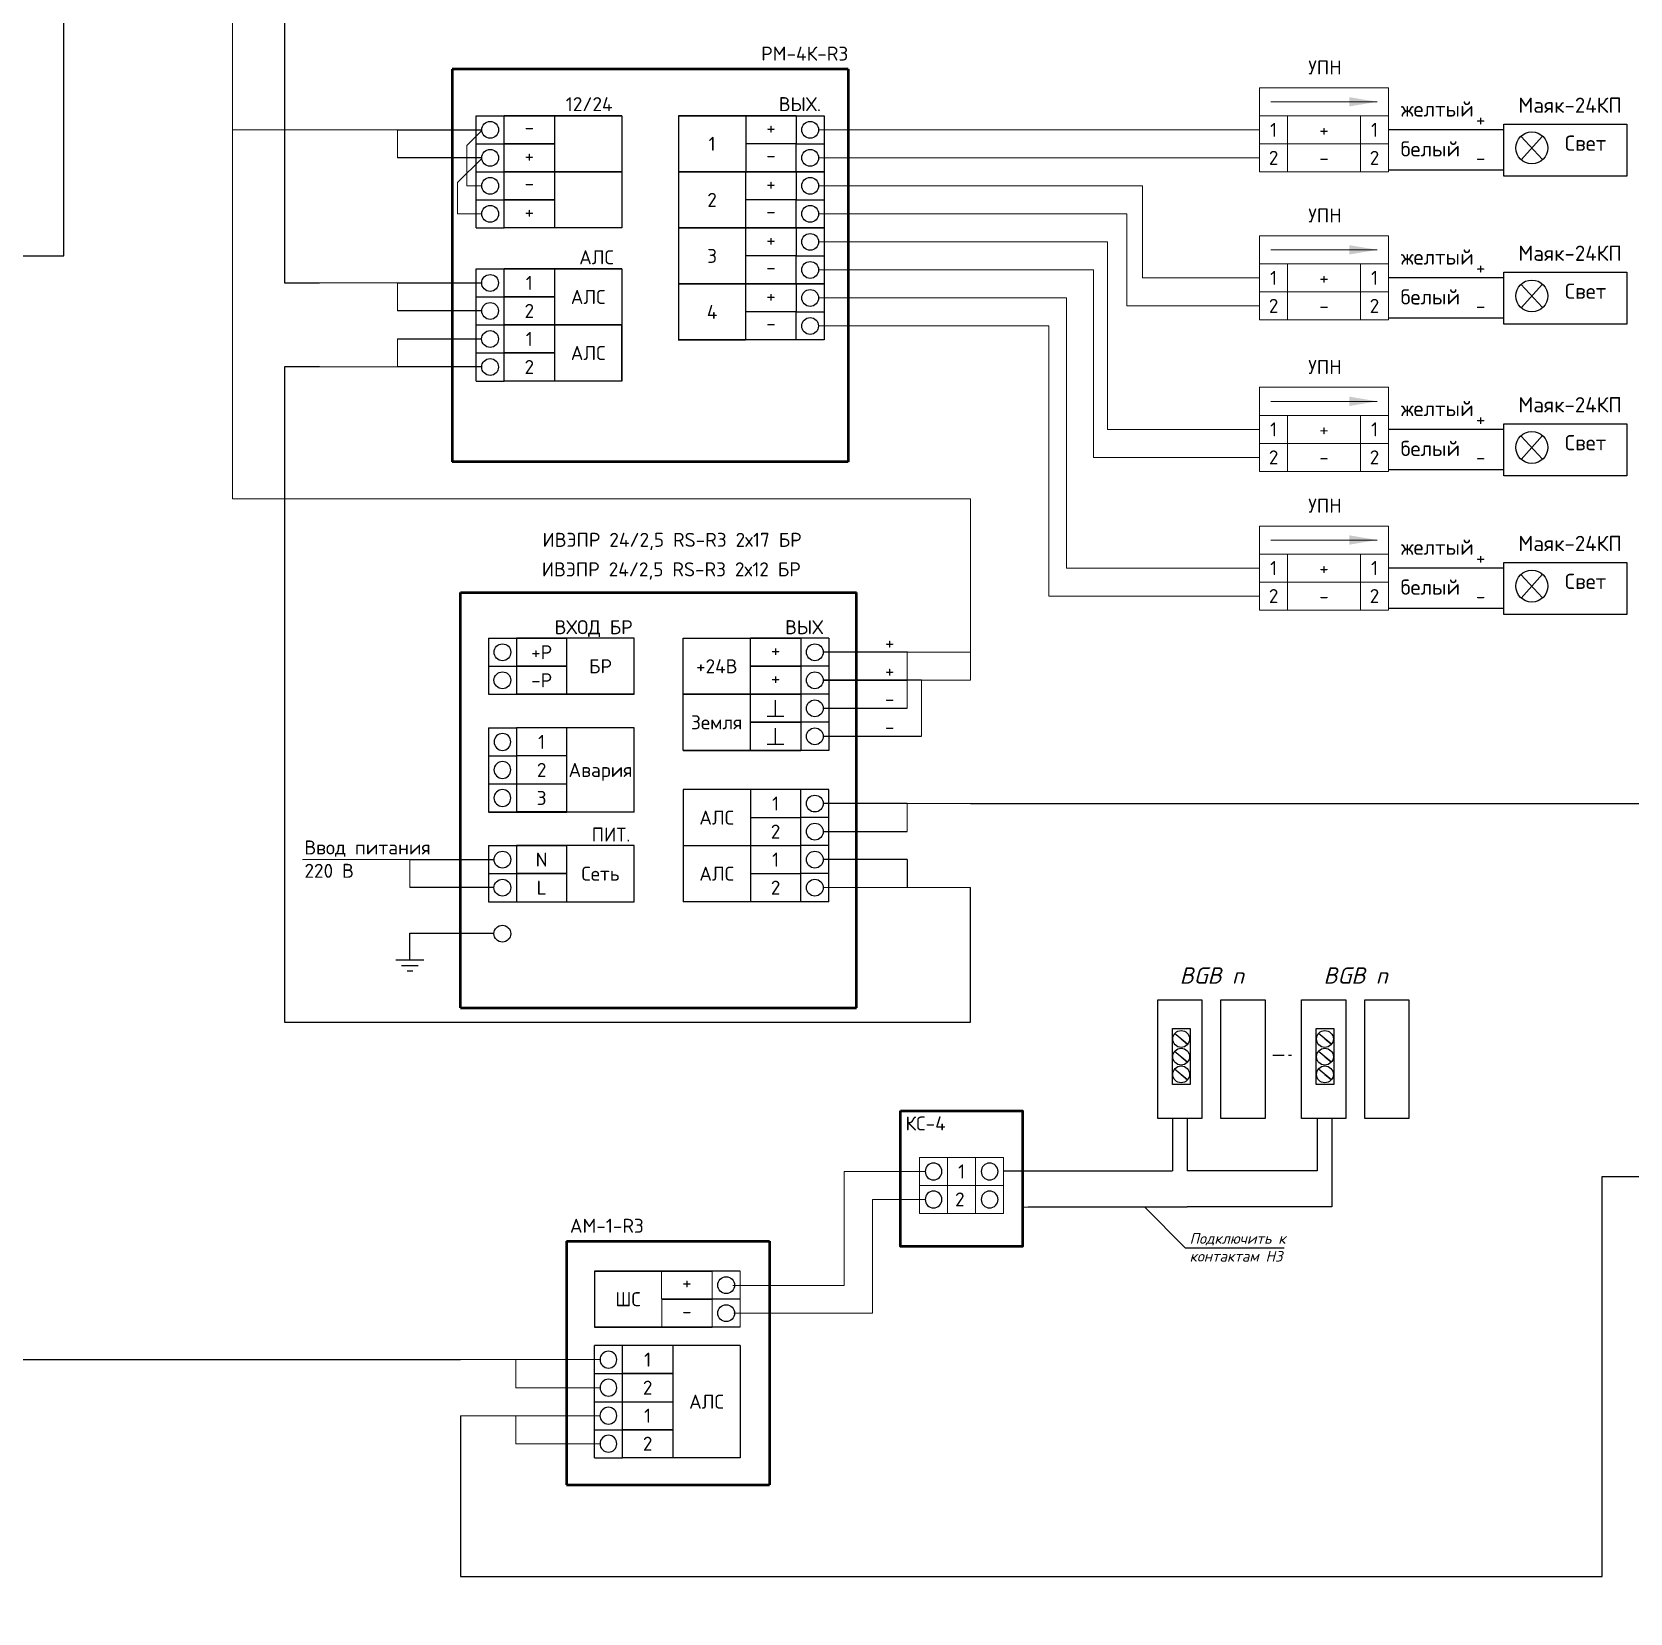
# Model space of a CAD drawing. Header units: millimetres. Extents: x 193973 to 342033, y 212912 to 281002.
# Drawn here: x 233411 to 261920, y 238295 to 266505 of the extents above; entities that cross this region are included whole.
import ezdxf
from ezdxf.enums import TextEntityAlignment as Align

# ---------------------------------------------------------------- set-up
doc = ezdxf.new("R2010")
doc.units = ezdxf.units.MM
doc.linetypes.add('DASHED', pattern=[7, 5, -2, 0])
for name, color, linetype, lineweight in [('....ТЕКСТ', 7, 'Continuous', 15), ('Линия питания 24В', 1, 'Continuous', 20), ('Схемы подключ', 7, 'Continuous', 15)]:
    doc.layers.add(name, color=color, linetype=linetype, lineweight=lineweight)
doc.layers.add('АЛС', color=5, linetype='Continuous')
doc.layers.add('монтаж', color=7, linetype='Continuous')
doc.styles.add('ISOCPEUR', font='isocpeur.ttf')
doc.styles.add('ISOCPEUR (ttf)', font='isocpeui.ttf')

msp = doc.modelspace()

# ---------------------------------------------------------------- linework, layer by layer
at = {"lineweight": -2}
for points in [[(256911.6, 265342.3), (256911.6, 265175.7), (257411.6, 265259)], [(256911.6, 262701.1), (256911.6, 262534.4), (257411.6, 262617.8)], [(256911.6, 259997.8), (256911.6, 259831.2), (257411.6, 259914.5)], [(256911.6, 257523.4), (256911.6, 257356.8), (257411.6, 257440.1)]]:
    msp.add_solid(points, dxfattribs=at)
at = {"layer": 'АЛС', "linetype": 'ByBlock'}
for points in [[(212370.1, 262511.6), (233981.6, 262511.6), (233981.6, 268517), (249840.3, 268517), (249840.3, 275144.6)], [(259588.1, 270563.3), (250385.8, 270563.3), (250385.8, 268007.3), (237917.2, 268007.3), (237917.2, 262027), (238538.6, 262027)], [(250151.8, 252737.3), (263855.2, 252737.3), (263855.2, 267202.5), (271258.1, 267202.5), (271258.1, 264938.2), (270733.4, 264938.2)], [(238538.4, 260527.3), (237917.2, 260527.3)], [(237917.2, 260527.3), (237917.2, 248836.7), (250151.8, 248836.7), (250151.8, 251237.3)], [(241057.3, 241815.9), (241057.3, 238944.7), (261421.6, 238944.7), (261421.6, 246081.4), (270733.4, 246081.4), (270733.4, 243894.7)], [(214541.6, 233935.9), (222503.3, 233935.9), (222503.3, 242815.9), (241057.3, 242815.9)]]:
    msp.add_lwpolyline(points, dxfattribs=at)
at = {"layer": 'Линия питания 24В'}
for p, q in [((239934.5, 264758.7), (238539.4, 264758.7)), ((239934.5, 264258.7), (239934.5, 264758.7)), ((249026.8, 254837.4), (249026.8, 255437.5)), ((249026.8, 255437.5), (249626.8, 255437.5)), ((249026.8, 254837.4), (249026.8, 255437.5)), ((249026.8, 255437.5), (249626.8, 255437.5)), ((249027.1, 255437.3), (250151.9, 255437.3)), ((249027.1, 255437.3), (250151.9, 255437.3)), ((249279.2, 253937.4), (249279.4, 254937.5)), ((249279.2, 253937.4), (249279.4, 254937.5)), ((249279.4, 254937.5), (250151.9, 254937.5)), ((249279.4, 254937.5), (250151.9, 254937.5)), ((249026.7, 254437.4), (249026.7, 254837.4)), ((249026.7, 254437.4), (249026.7, 254837.4))]:
    msp.add_line(p, q, dxfattribs=at)
at = {"layer": 'Линия питания 24В', "lineweight": 25}
for p, q in [((239934.5, 264758.7), (241434.5, 264758.7)), ((241434.5, 264258.7), (239934.5, 264258.7)), ((249026.8, 255437.5), (247526.8, 255437.5)), ((249026.8, 255437.5), (247526.8, 255437.5)), ((249027.9, 255437.3), (247527.1, 255437.3)), ((249027.9, 255437.3), (247527.1, 255437.3)), ((249279.4, 254937.5), (247527.1, 254937.5)), ((249279.4, 254937.5), (247527.1, 254937.5)), ((247527.1, 254937.3), (249027.9, 254937.3)), ((247527.1, 254937.3), (249027.9, 254937.3)), ((247526.7, 254437.4), (249026.7, 254437.4)), ((247526.7, 254437.4), (249026.7, 254437.4)), ((247527.2, 253937.4), (249279.2, 253937.4)), ((247527.2, 253937.4), (249279.2, 253937.4))]:
    msp.add_line(p, q, dxfattribs=at)
at = {"layer": 'Линия питания 24В', "color": 1, "linetype": 'ByBlock'}
for points in [[(236989.1, 264758.7), (236989.1, 272144.3), (237902.4, 272144.3)], [(250151.9, 254937.5), (250151.9, 258172.6), (236989.1, 258172.6), (236989.1, 264758.7), (238539.4, 264758.7)]]:
    msp.add_lwpolyline(points, dxfattribs=at)
at = {"layer": 'Линия питания 24В'}
for points in [[(241435.5, 264747.3), (241170.3, 264482.1), (241170.3, 263759), (241434.2, 263759)], [(241434.5, 263259), (241005.1, 263259), (241005.1, 263816.8), (241435.6, 264247.3)]]:
    msp.add_lwpolyline(points, dxfattribs=at)
at = {"layer": 'монтаж', "color": 7}
for p, q in [((254028.1, 248442.6), (253796.3, 248633)), ((256593.2, 248442.6), (256361.4, 248633)), ((254028.1, 248126.5), (253796.3, 248316.9)), ((253912.2, 248537.8), (254028.1, 248442.6)), ((256593.2, 248126.5), (256361.4, 248316.9)), ((256477.3, 248537.8), (256593.2, 248442.6)), ((253912.2, 248221.7), (254028.1, 248126.5)), ((256477.3, 248221.7), (256593.2, 248126.5)), ((254028.1, 247810.3), (253796.3, 248000.8)), ((253912.2, 247905.6), (254028.1, 247810.3)), ((256593.2, 247810.3), (256361.4, 248000.8)), ((256477.3, 247905.6), (256593.2, 247810.3))]:
    msp.add_line(p, q, dxfattribs=at)
for points in [[(259671.7, 264859.2), (261865.6, 264859.2), (261865.6, 263930.6), (259671.7, 263930.6)], [(259671.7, 262218), (261865.6, 262218), (261865.6, 261289.3), (259671.7, 261289.3)], [(259671.7, 259514.7), (261865.6, 259514.7), (261865.6, 258586.1), (259671.7, 258586.1)], [(259671.7, 257040.3), (261865.6, 257040.3), (261865.6, 256111.7), (259671.7, 256111.7)], [(253495.3, 249238.6), (254283.8, 249238.6), (254283.8, 247118.1), (253495.3, 247118.1)], [(254621.6, 249238.6), (255410.1, 249238.6), (255410.1, 247118.1), (254621.6, 247118.1)], [(256060.4, 249238.6), (256848.8, 249238.6), (256848.8, 247118.1), (256060.4, 247118.1)], [(257186.7, 249238.6), (257975.2, 249238.6), (257975.2, 247118.1), (257186.7, 247118.1)], [(253755.2, 248722.5), (254072.1, 248722.5), (254072.1, 247723), (253755.2, 247723)], [(256320.2, 248722.5), (256637.2, 248722.5), (256637.2, 247723), (256320.2, 247723)]]:
    msp.add_lwpolyline(points, close=True, dxfattribs=at)
at = {"layer": 'монтаж', "color": 3}
for points in [[(259671.7, 264759), (257611.6, 264759)], [(259671.7, 264037.7), (257611.6, 264037.7)], [(259671.7, 262117.8), (257611.6, 262117.8)], [(259671.7, 261396.5), (257611.6, 261396.5)], [(259671.7, 259414.5), (257611.6, 259414.5)], [(259671.7, 258693.2), (257611.6, 258693.2)], [(259671.7, 256940.1), (257611.6, 256940.1)], [(259671.7, 256218.8), (257611.6, 256218.8)]]:
    msp.add_lwpolyline(points, dxfattribs=at)
at = {"layer": 'монтаж', "color": 6, "elevation": 27.4}
for points in [[(259974.8, 264644.2), (260361.3, 264228.4)], [(259979.7, 264224.2), (260356.7, 264648.7)], [(259974.8, 262003), (260361.3, 261587.1)], [(259979.7, 261582.9), (260356.7, 262007.5)], [(259974.8, 259299.7), (260361.3, 258883.9)], [(259979.7, 258879.7), (260356.7, 259304.2)], [(259974.8, 256825.3), (260361.3, 256409.5)], [(259979.7, 256405.2), (260356.7, 256829.8)]]:
    msp.add_lwpolyline(points, dxfattribs=at)
at = {"layer": 'монтаж', "color": 7, "linetype": 'DASHED', "ltscale": 40}
msp.add_lwpolyline([(255549.3, 248246.4), (255878.5, 248246.4)], dxfattribs=at)
at = {"layer": 'монтаж', "color": 7}
for points in [[(253757.4, 247118.1), (253757.4, 246182.1)], [(254018.2, 247118.1), (254018.2, 246182.1)], [(256337.1, 247118.1), (256337.1, 246182.1)], [(256598, 247118.1), (256598, 245543.9)], [(250745.8, 246182.1), (251074.2, 246182.1), (253757.4, 246182.1)], [(256337.1, 246182.1), (254018.2, 246182.1)], [(251079.6, 245538.9), (251180.7, 245543.9), (254018.2, 245543.9)], [(253258.6, 245541.3), (253986.5, 244813.4), (255748.7, 244813.4)], [(256598, 245543.9), (254018.2, 245543.9)]]:
    msp.add_lwpolyline(points, dxfattribs=at)
at = {"layer": 'монтаж', "color": 6}
for centre in [(260168.2, 264436.4, 27.4), (260168.2, 261795.2, 27.4), (260168.2, 259091.9, 27.4), (260168.2, 256617.5, 27.4)]:
    msp.add_circle(centre, 283.9, dxfattribs=at)
at = {"layer": 'монтаж', "color": 7}
for centre in [(253912.2, 248537.8), (256477.3, 248537.8), (253912.2, 248221.7), (256477.3, 248221.7), (253912.2, 247905.6), (256477.3, 247905.6)]:
    msp.add_circle(centre, 150, dxfattribs=at)
at = {"layer": 'Схемы подключ'}
for p, q in [((257411.6, 265259), (255511.6, 265259)), ((247544.1, 264009), (244944.4, 264009)), ((257411.6, 262617.8), (255511.6, 262617.8)), ((257411.6, 259914.5), (255511.6, 259914.5)), ((257411.6, 257440.1), (255511.6, 257440.1)), ((240152.8, 251737.3), (238235, 251737.3)), ((240152.8, 251237.3), (240152.8, 251737.3)), ((247903.3, 244137.7), (247903.3, 246174)), ((247903.3, 246174), (249345.8, 246174)), ((249345.8, 245674), (248403.3, 245674)), ((248403.3, 245674), (248403.3, 243645.3)), ((244644.8, 244394.4), (244645, 243394.4)), ((245544.5, 244394.4), (245544.8, 243394.4)), ((246045.2, 244394.4), (246045.4, 243394.4)), ((245914.7, 244137.7), (247903.3, 244137.7)), ((248403.3, 243645.3), (245934.7, 243643.9))]:
    msp.add_line(p, q, dxfattribs=at)
at = {"layer": 'Схемы подключ', "color": 3}
for p, q in [((247444.5, 264759), (255311.6, 264759)), ((247444.2, 264259), (255311.9, 264259))]:
    msp.add_line(p, q, dxfattribs=at)
at = {"layer": 'Схемы подключ', "color": 5}
for p, q in [((239933.8, 262027), (238538.6, 262027)), ((239933.8, 261527), (239933.8, 262027)), ((239933.5, 260527.3), (239933.5, 261027.3)), ((239933.5, 260527.3), (238538.4, 260527.3)), ((249027.2, 252237.3), (249027.2, 252737.3)), ((249027.2, 252737.3), (250151.8, 252737.3)), ((249027.4, 252237.2), (249027.4, 252737.2)), ((249027.4, 251237.3), (249027.4, 251737.3)), ((249027.7, 251237.2), (249027.7, 251737.2)), ((250151.8, 251237.3), (247527.7, 251237.3)), ((241057.3, 242815.9), (243544.5, 242815.9)), ((242044.5, 242315.9), (242044.5, 242815.9)), ((243544.5, 242315.9), (242044.5, 242315.9)), ((241057.3, 241815.9), (243544.3, 241815.9)), ((242044.3, 241315.9), (242044.3, 241815.9)), ((243544.3, 241315.9), (242044.3, 241315.9))]:
    msp.add_line(p, q, dxfattribs=at)
at = {"layer": 'Схемы подключ', "color": 5, "lineweight": 25}
for p, q in [((239933.8, 262027), (241433.8, 262027)), ((241433.8, 261527), (239933.8, 261527)), ((239933.5, 261027.3), (241433.5, 261027.3)), ((241433.5, 260527.3), (239933.5, 260527.3)), ((249027.2, 252737.3), (247527.2, 252737.3)), ((247527.2, 252237.3), (249027.2, 252237.3)), ((249027.4, 251737.3), (247527.4, 251737.3))]:
    msp.add_line(p, q, dxfattribs=at)
at = {"layer": 'Схемы подключ', "color": 0, "lineweight": 25}
for p, q in [((240152.3, 251737.3), (241652.8, 251737.3)), ((241652.8, 251237.3), (240152.8, 251237.3)), ((240152.8, 250425.8), (241651.7, 250425.8))]:
    msp.add_line(p, q, dxfattribs=at)
at = {"layer": 'Схемы подключ', "lineweight": 50}
for points in [[(247973.9, 265841.5), (240904.6, 265841.5)], [(240904.6, 265841.5), (240904.6, 258835.7)], [(247973.9, 265841.5), (247973.9, 258835.7)], [(247973.9, 258835.7), (240904.6, 258835.7)], [(241056.9, 256501.6), (248123.2, 256501.6)], [(241057.3, 249095), (241057.3, 256501.6)], [(248123.5, 249095), (248123.5, 256501.6)], [(241057.3, 249095), (248123.5, 249095)], [(242944.9, 244926.9), (242944.9, 240581.9)], [(242944.9, 244926.9), (246566.9, 244926.9)], [(246566.9, 244926.9), (246566.9, 240581.9)], [(242944.9, 240581.9), (246566.9, 240581.9)]]:
    msp.add_lwpolyline(points, dxfattribs=at)
at = {"layer": 'Схемы подключ'}
for points in [[(257611.6, 265509), (255311.6, 265509), (255311.6, 265009), (257611.6, 265009)], [(255311.6, 265009), (255311.6, 264509), (255811.6, 264509), (255811.6, 265009)], [(257111.6, 265009), (255811.6, 265009), (255811.6, 264509), (257111.6, 264509)], [(257111.6, 265009), (257111.6, 264509), (257611.6, 264509), (257611.6, 265009)], [(255311.6, 264509), (255311.6, 264009), (255811.6, 264009), (255811.6, 264509)], [(257111.6, 264509), (255811.6, 264509), (255811.6, 264009), (257111.6, 264009)], [(257111.6, 264509), (257111.6, 264009), (257611.6, 264009), (257611.6, 264509)], [(257611.6, 262867.8), (255311.6, 262867.8), (255311.6, 262367.8), (257611.6, 262367.8)], [(255311.6, 262367.8), (255311.6, 261867.8), (255811.6, 261867.8), (255811.6, 262367.8)], [(257111.6, 262367.8), (255811.6, 262367.8), (255811.6, 261867.8), (257111.6, 261867.8)], [(257111.6, 262367.8), (257111.6, 261867.8), (257611.6, 261867.8), (257611.6, 262367.8)], [(255311.6, 261867.8), (255311.6, 261367.8), (255811.6, 261367.8), (255811.6, 261867.8)], [(257111.6, 261867.8), (255811.6, 261867.8), (255811.6, 261367.8), (257111.6, 261367.8)], [(257111.6, 261867.8), (257111.6, 261367.8), (257611.6, 261367.8), (257611.6, 261867.8)], [(257611.6, 260164.5), (255311.6, 260164.5), (255311.6, 259664.5), (257611.6, 259664.5)], [(255311.6, 259664.5), (255311.6, 259164.5), (255811.6, 259164.5), (255811.6, 259664.5)], [(257111.6, 259664.5), (255811.6, 259664.5), (255811.6, 259164.5), (257111.6, 259164.5)], [(257111.6, 259664.5), (257111.6, 259164.5), (257611.6, 259164.5), (257611.6, 259664.5)], [(255311.6, 259164.5), (255311.6, 258664.5), (255811.6, 258664.5), (255811.6, 259164.5)], [(257111.6, 259164.5), (255811.6, 259164.5), (255811.6, 258664.5), (257111.6, 258664.5)], [(257111.6, 259164.5), (257111.6, 258664.5), (257611.6, 258664.5), (257611.6, 259164.5)], [(257611.6, 257690.1), (255311.6, 257690.1), (255311.6, 257190.1), (257611.6, 257190.1)], [(255311.6, 257190.1), (255311.6, 256690.1), (255811.6, 256690.1), (255811.6, 257190.1)], [(257111.6, 257190.1), (255811.6, 257190.1), (255811.6, 256690.1), (257111.6, 256690.1)], [(257111.6, 257190.1), (257111.6, 256690.1), (257611.6, 256690.1), (257611.6, 257190.1)], [(255311.6, 256690.1), (255311.6, 256190.1), (255811.6, 256190.1), (255811.6, 256690.1)], [(257111.6, 256690.1), (255811.6, 256690.1), (255811.6, 256190.1), (257111.6, 256190.1)], [(257111.6, 256690.1), (257111.6, 256190.1), (257611.6, 256190.1), (257611.6, 256690.1)], [(249745.8, 246424), (249745.8, 245924), (249245.8, 245924), (249245.8, 246424)], [(250245.8, 246424), (250245.8, 245924), (249745.8, 245924), (249745.8, 246424)], [(250745.8, 246424), (250745.8, 245924), (250245.8, 245924), (250245.8, 246424)], [(249745.8, 245924), (249745.8, 245424), (249245.8, 245424), (249245.8, 245924)], [(250245.8, 245924), (250245.8, 245424), (249745.8, 245424), (249745.8, 245924)], [(250745.8, 245924), (250745.8, 245424), (250245.8, 245424), (250245.8, 245924)]]:
    msp.add_lwpolyline(points, close=True, dxfattribs=at)
at = {"layer": 'Схемы подключ', "color": 0, "lineweight": 25}
for points in [[(241334.4, 263009), (241334.4, 265009)], [(241334.4, 265009), (241834.6, 265009)], [(241334.6, 265009), (241834.9, 265009)], [(241834.6, 264509), (241834.6, 265009)], [(241834.6, 265009), (242734.6, 265009)], [(242734.9, 265009), (241834.9, 265009)], [(242734.6, 265009), (242734.6, 264509)], [(242734.6, 265009), (243934.6, 265009)], [(243934.6, 265009), (242734.9, 265009)], [(243934.6, 265009), (243934.6, 264009)], [(244944.4, 265009), (244944.4, 264009)], [(246144.4, 265009), (244944.4, 265009)], [(244944.4, 265009), (246144.1, 265009)], [(246144.4, 265009), (246144, 264009)], [(246144.1, 265009), (247044.1, 265009)], [(247044.4, 265009), (246144.4, 265009)], [(247044.1, 265009), (247544.1, 265009)], [(247044.4, 265009), (247044.4, 264509)], [(247544.1, 265009), (247544.1, 264509)], [(241334.4, 264509), (241834.6, 264509)], [(241334.6, 264509), (241834.9, 264509)], [(242734.6, 264509), (241834.6, 264509)], [(241834.6, 264009), (241834.6, 264509)], [(241834.9, 264509), (242734.9, 264509)], [(242734.9, 264509), (242734.9, 264009)], [(247044.1, 264509), (246144.1, 264509)], [(247044.1, 264509), (247544.1, 264509)], [(247044.1, 264009), (247044.4, 264509)], [(247544.1, 264509), (247544.1, 264009)], [(241334.1, 264009), (241834.4, 264009)], [(241334.4, 264009), (241834.6, 264009)], [(241334.6, 264009), (241834.9, 264009)], [(241834.4, 263509), (241834.4, 264009)], [(241834.4, 264009), (242734.4, 264009)], [(242734.6, 264009), (241834.6, 264009)], [(242734.9, 264009), (241834.9, 264009)], [(242734.4, 264009), (242734.4, 263509)], [(242734.4, 264009), (243934.4, 264009)], [(243934.4, 264009), (242734.6, 264009)], [(243934.6, 264009), (242734.9, 264009)], [(243934.4, 264009), (243934.4, 263009)], [(244944.1, 264009), (244944.1, 261009)], [(244944.1, 264009), (246143.8, 264009)], [(246144.2, 264009), (244944.2, 264009)], [(244944.2, 264009), (246144, 264009)], [(244944.4, 264009), (246144.1, 264009)], [(246142.6, 264009), (246141.6, 261009)], [(247043.8, 264009), (246143.8, 264009)], [(246144, 264009), (247044, 264009)], [(247044.2, 264009), (246144.2, 264009)], [(247543.8, 264009), (247043.8, 264009)], [(247044, 264009), (247544.2, 264009)], [(247044.2, 264009), (247044.2, 263509)], [(247544.2, 264009), (247544, 263509)], [(241334.1, 263509), (241834.4, 263509)], [(241334.4, 263509), (241834.6, 263509)], [(242734.4, 263509), (241834.4, 263509)], [(241834.6, 263009), (241834.6, 263509)], [(241834.6, 263509), (242734.6, 263509)], [(242734.6, 263509), (242734.6, 263009)], [(247044, 263509), (246144, 263509)], [(247044, 263509), (247544, 263509)], [(247044, 263009), (247044, 263509)], [(247544, 263509), (247544.2, 263009)], [(241334.4, 263009), (241834.6, 263009)], [(242734.6, 263009), (241834.6, 263009)], [(243934.4, 263009), (242734.6, 263009)], [(246143.1, 263009), (244943.1, 263009)], [(244943.1, 263009), (246142.8, 263009)], [(244944.2, 263009), (246144, 263009)], [(246144.4, 263009), (244944.4, 263009)], [(244944.4, 263009), (246144.1, 263009)], [(244944.5, 263009), (246144.2, 263009)], [(246144.1, 263009), (247044.1, 263009)], [(247044, 263009), (246144.2, 263009)], [(247044.4, 263009), (246144.4, 263009)], [(247544.2, 263009), (247044, 263009)], [(247044.1, 263009), (247544.4, 263009)], [(247044.4, 263009), (247044.4, 262509)], [(247544.4, 263009), (247544.1, 262509)], [(247044.1, 262509), (246144.1, 262509)], [(247044.1, 262009), (247044.1, 262509)], [(247044.1, 262509), (247544.1, 262509)], [(247544.1, 262509), (247544.4, 262009)], [(241333.6, 262277), (241833.9, 262277)], [(241333.6, 261777), (241333.6, 262277)], [(241333.9, 262277), (241834.1, 262277)], [(241833.9, 261777), (241833.9, 262277)], [(241833.9, 262277), (242733.9, 262277)], [(242734.1, 262277), (241834.1, 262277)], [(242733.9, 262277), (242733.9, 260277)], [(242733.9, 262277), (243933.9, 262277)], [(243933.9, 262277), (242734.1, 262277)], [(243933.9, 262277), (243933.9, 261277)], [(244941.8, 262009), (246141.6, 262009)], [(246141.8, 262009), (244941.8, 262009)], [(246143, 262009), (244943, 262009)], [(244943, 262009), (246142.7, 262009)], [(244943.2, 262009), (246143, 262009)], [(246143.2, 262009), (244943.2, 262009)], [(244944.4, 262009), (246144.1, 262009)], [(246144.4, 262009), (244944.4, 262009)], [(244944.6, 262009), (246144.4, 262009)], [(246142.7, 262009), (247042.7, 262009)], [(247042.7, 262009), (246143, 262009)], [(247043, 262009), (246143, 262009)], [(246144.1, 262009), (247044.1, 262009)], [(247044.1, 262009), (246144.4, 262009)], [(247044.4, 262009), (246144.4, 262009)], [(247042.7, 262009), (247543, 262009)], [(247043, 262009), (247043, 261509)], [(247544.4, 262009), (247044.1, 262009)], [(247543, 262009), (247542.7, 261509)], [(241333.6, 261277), (241333.6, 261777)], [(241333.6, 261777), (241833.9, 261777)], [(241333.9, 261777), (241834.1, 261777)], [(242733.9, 261777), (241833.9, 261777)], [(241833.9, 261277), (241833.9, 261777)], [(241834.1, 261777), (242732.6, 261777)], [(247042.7, 261509), (246142.7, 261509)], [(247042.7, 261009), (247042.7, 261509)], [(247042.7, 261509), (247542.7, 261509)], [(247542.7, 261509), (247543, 261009)], [(241333.4, 261277), (241833.6, 261277)], [(241333.4, 260777), (241333.4, 261277)], [(241333.6, 261277), (241833.9, 261277)], [(241333.9, 261277), (241834.1, 261277)], [(241833.6, 261277), (242733.6, 261277)], [(241833.6, 260777), (241833.6, 261277)], [(242733.9, 261277), (241833.9, 261277)], [(242734.1, 261277), (241834.1, 261277)], [(242733.6, 261277), (243933.6, 261277)], [(243933.6, 261277), (242733.9, 261277)], [(243933.9, 261277), (242734.1, 261277)], [(243933.6, 261277), (243933.6, 260277)], [(243933.6, 260277), (243933.9, 261277)], [(244941.8, 261009), (246141.6, 261009)], [(246141.8, 261009), (244941.8, 261009)], [(244943, 261009), (246142.7, 261009)], [(244943.2, 261009), (246143, 261009)], [(247042.7, 261009), (246143, 261009)], [(247543, 261009), (247042.7, 261009)], [(241333.4, 260777), (241833.6, 260777)], [(241333.6, 260277), (241333.6, 260777)], [(241333.6, 260777), (241833.9, 260777)], [(242733.6, 260777), (241833.6, 260777)], [(241833.9, 260277), (241833.9, 260777)], [(241833.9, 260777), (242733.9, 260777)], [(241333.6, 260277), (241833.9, 260277)], [(242733.9, 260277), (241833.9, 260277)], [(243933.6, 260277), (242733.9, 260277)], [(241553.2, 255687.3), (242053.5, 255687.3)], [(241553.5, 255687.3), (241553.5, 255187.3)], [(241553.5, 255687.3), (242053.7, 255687.3)], [(241553.7, 255687.3), (241553.7, 255187.3)], [(241553.7, 255687.3), (242054, 255687.3)], [(242053.5, 255687.3), (242953.5, 255687.3)], [(244153.7, 255687.3), (242053.7, 255687.3)], [(242053.7, 255687.3), (242053.7, 255187.3)], [(242954, 255687.3), (242054, 255687.3)], [(242054, 255687.3), (242054, 255187.3)], [(242954, 255187.3), (242954, 255687.3)], [(244153.7, 254687.3), (244153.7, 255687.3)], [(245027, 255687.4), (247127, 255687.4)], [(245027, 254687.4), (245027, 255687.4)], [(246226.7, 255687.4), (247126.7, 255687.4)], [(246226.7, 255187.4), (246226.7, 255687.4)], [(247127.2, 255687.4), (246227.2, 255687.4)], [(247126.7, 255687.4), (247126.7, 255187.4)], [(247627, 255687.4), (247126.7, 255687.4)], [(247127, 255687.4), (247127, 255187.4)], [(247627.2, 255687.4), (247127, 255687.4)], [(247627.5, 255687.4), (247127.2, 255687.4)], [(247627, 255687.4), (247627, 255187.4)], [(247627.2, 255687.4), (247627.2, 255187.4)], [(241553.5, 255187.3), (241553.5, 254687.3)], [(241553.5, 255187.3), (242053.7, 255187.3)], [(241553.7, 255187.3), (242054, 255187.3)], [(242953.7, 255187.3), (242053.7, 255187.3)], [(242053.7, 255187.3), (242053.7, 254687.3)], [(242054, 255187.3), (242954, 255187.3)], [(242953.7, 254687.3), (242953.7, 255187.3)], [(247126.7, 255187.4), (246226.7, 255187.4)], [(246227, 254687.4), (246227, 255187.4)], [(246227, 255187.4), (247127, 255187.4)], [(247627, 255187.4), (247126.7, 255187.4)], [(247127, 255187.4), (247127, 254687.4)], [(247627.2, 255187.4), (247127, 255187.4)], [(247627.2, 255187.4), (247627.2, 254687.4)], [(241553.1, 254687.1), (242053.4, 254687.1)], [(241553.4, 254687.1), (242053.6, 254687.1)], [(241553.5, 254687.3), (242053.7, 254687.3)], [(241553.6, 254687.1), (242053.9, 254687.1)], [(241553.7, 254687.3), (242054, 254687.3)], [(242053.4, 254687.1), (242953.4, 254687.1)], [(244153.6, 254687.1), (242053.6, 254687.1)], [(242053.7, 254687.3), (242953.7, 254687.3)], [(242953.9, 254687.1), (242053.9, 254687.1)], [(242954, 254687.3), (242054, 254687.3)], [(242953.7, 254687.3), (244153.7, 254687.3)], [(244153.7, 254687.3), (242954, 254687.3)], [(245027, 254687.4), (246226.7, 254687.4)], [(246227, 254687.4), (245027, 254687.4)], [(245027, 254687.3), (247127, 254687.3)], [(245027, 253687.3), (245027, 254687.3)], [(246226.7, 254687.4), (247126.7, 254687.4)], [(246226.8, 254687.3), (247126.8, 254687.3)], [(246226.8, 254187.3), (246226.8, 254687.3)], [(247127, 254687.4), (246227, 254687.4)], [(247127.3, 254687.3), (246227.3, 254687.3)], [(247627, 254687.4), (247126.7, 254687.4)], [(247126.8, 254687.3), (247126.8, 254187.3)], [(247627, 254687.3), (247126.8, 254687.3)], [(247627.2, 254687.4), (247127, 254687.4)], [(247127, 254687.3), (247127, 254187.3)], [(247627.3, 254687.3), (247127, 254687.3)], [(247627.6, 254687.3), (247127.3, 254687.3)], [(247627, 254687.3), (247627, 254187.3)], [(247627.3, 254687.3), (247627.3, 254187.3)], [(246676.9, 254296.1), (246676.9, 254583.1)], [(241553.2, 254087.3), (242053.5, 254087.3)], [(241553.5, 254087.3), (241553.5, 253587.3)], [(241553.7, 254087.3), (241553.7, 253587.3)], [(244153.7, 254087.3), (242053.7, 254087.3)], [(242053.7, 254087.3), (242053.7, 253587.3)], [(242954, 254087.3), (242054, 254087.3)], [(242054, 254087.3), (242054, 253587.3)], [(242954, 253587.3), (242954, 254087.3)], [(244153.7, 252587.1), (244153.7, 254087.3)], [(247126.8, 254187.3), (246226.8, 254187.3)], [(246227, 253687.3), (246227, 254187.3)], [(246227, 254187.3), (247127, 254187.3)], [(246526.9, 254296.1), (246826.9, 254296.1)], [(246676.9, 253796.1), (246676.9, 254083.1)], [(247627, 254187.3), (247126.8, 254187.3)], [(247127, 254187.3), (247127, 253687.3)], [(247627.3, 254187.3), (247127, 254187.3)], [(247627.3, 254187.3), (247627.3, 253687.3)], [(246526.9, 253796.1), (246826.9, 253796.1)], [(241553.5, 253587.3), (241553.5, 252587.3)], [(241553.7, 253587.3), (242054, 253587.3)], [(242953.7, 253587.3), (242053.7, 253587.3)], [(242053.7, 253587.3), (242053.7, 253087.3)], [(242953.7, 252587.3), (242953.7, 253587.3)], [(245027, 253687.3), (246226.8, 253687.3)], [(246227, 253687.3), (245027, 253687.3)], [(246226.8, 253687.3), (247126.8, 253687.3)], [(247127, 253687.3), (246227, 253687.3)], [(247627, 253687.3), (247126.8, 253687.3)], [(247627.3, 253687.3), (247127, 253687.3)], [(241553.5, 253087.3), (242053.7, 253087.3)], [(242053.7, 253087.3), (242953.7, 253087.3)], [(242053.7, 253087.3), (242053.7, 252587.3)], [(242953.7, 253087.3), (242954, 253087.3)], [(242954, 253087.3), (242954, 253087.3)], [(245027, 252987.3), (245027, 251987.3)], [(246227, 252987.3), (245027, 252987.3)], [(246227, 252987.3), (246227, 252487.3)], [(247127, 252987.3), (246227, 252987.3)], [(247627.3, 252987.3), (247127, 252987.3)], [(247127, 252487.3), (247127, 252987.3)], [(247627.3, 252487.3), (247627.3, 252987.3)], [(241553.1, 252587.1), (242053.4, 252587.1)], [(241553.4, 252587.1), (242053.6, 252587.1)], [(241553.5, 252587.3), (242053.7, 252587.3)], [(241553.6, 252587.1), (242053.9, 252587.1)], [(241553.7, 252587.3), (242054, 252587.3)], [(242053.4, 252587.1), (242953.4, 252587.1)], [(244153.6, 252587.1), (242053.6, 252587.1)], [(242053.7, 252587.3), (242953.7, 252587.3)], [(242953.9, 252587.1), (242053.9, 252587.1)], [(242954, 252587.3), (242054, 252587.3)], [(246226.8, 252487.3), (246226.8, 251987.3)], [(246227, 252487.3), (247127, 252487.3)], [(247126.8, 251987.3), (247126.8, 252487.3)], [(247627, 252487.3), (247126.8, 252487.3)], [(247127, 251987.3), (247127, 252487.3)], [(247627, 251987.3), (247627, 252487.3)], [(247627.3, 251987.3), (247627.3, 252487.3)], [(241553.2, 251987.3), (242053.5, 251987.3)], [(241553.5, 251987.3), (241553.5, 251487.3)], [(241553.5, 251987.3), (242053.7, 251987.3)], [(241553.7, 251987.3), (241553.7, 251487.3)], [(241553.7, 251987.3), (242054, 251987.3)], [(242053.5, 251987.3), (242953.5, 251987.3)], [(244153.7, 251987.3), (242053.7, 251987.3)], [(242053.7, 251987.3), (242053.7, 251487.3)], [(242954, 251987.3), (242054, 251987.3)], [(242054, 251987.3), (242054, 251487.3)], [(242954, 251487.3), (242954, 251987.3)], [(244153.6, 250987.3), (244153.6, 251987.3)], [(244153.7, 250987.3), (244153.7, 251987.3)], [(245027.3, 251987.3), (247126.8, 251987.3)], [(245027.3, 251987.3), (245027.3, 250987.3)], [(246227.3, 251987.3), (246227.3, 251487.3)], [(247627.3, 251987.3), (247127, 251987.3)], [(247127.3, 251487.3), (247127.3, 251987.3)], [(247627.6, 251487.3), (247627.6, 251987.3)], [(241553.5, 251487.3), (242053.7, 251487.3)], [(241553.5, 251487.3), (241553.5, 250987.3)], [(241553.7, 251487.3), (242054, 251487.3)], [(242953.7, 251487.3), (242053.7, 251487.3)], [(242053.7, 251487.3), (242053.7, 250987.3)], [(242054, 251487.3), (242954, 251487.3)], [(242953.7, 250987.3), (242953.7, 251487.3)], [(246227, 251487.3), (246227, 250987.3)], [(246227.3, 251487.3), (247127.3, 251487.3)], [(247127, 250987.3), (247127, 251487.3)], [(247627.6, 251487.3), (247127.3, 251487.3)], [(247627.3, 250987.3), (247627.3, 251487.3)], [(241553.1, 250987.1), (242053.4, 250987.1)], [(242053.4, 250987.1), (242953.4, 250987.1)], [(242953.7, 250987.3), (244153.7, 250987.3)], [(246227, 250987.3), (245027, 250987.3)], [(247127, 250987.3), (246227, 250987.3)], [(247627.3, 250987.3), (247127, 250987.3)], [(240152.8, 249951.3), (240152.8, 250425.8)], [(239902.8, 249951.3), (240402.8, 249951.3)], [(240002.8, 249851.3), (240302.8, 249851.3)], [(240102.8, 249751.3), (240202.8, 249751.3)], [(243444.9, 244394.4), (244644.7, 244394.4)], [(243444.9, 244394.4), (243444.9, 243394.4)], [(244644.9, 244394.4), (243444.9, 244394.4)], [(244644.7, 244394.4), (245544.7, 244394.4)], [(245544.9, 244394.4), (244644.9, 244394.4)], [(246044.9, 244394.4), (245544.7, 244394.4)], [(246045.2, 244394.4), (245544.9, 244394.4)], [(244644.9, 243894.4), (245544.9, 243894.4)], [(245544.7, 243894.4), (244644.9, 243894.4)], [(246044.9, 243894.4), (245544.7, 243894.4)], [(246045.2, 243894.4), (245544.9, 243894.4)], [(243444.9, 243394.4), (244644.7, 243394.4)], [(244644.9, 243394.4), (243444.9, 243394.4)], [(243445.2, 243394.4), (244644.9, 243394.4)], [(244645.2, 243394.4), (243445.2, 243394.4)], [(244644.7, 243394.4), (245544.7, 243394.4)], [(245544.9, 243394.4), (244644.9, 243394.4)], [(245545.2, 243394.4), (244645.2, 243394.4)], [(246044.9, 243394.4), (245544.7, 243394.4)], [(246045.2, 243394.4), (245544.9, 243394.4)], [(246045.4, 243394.4), (245545.2, 243394.4)], [(243444.9, 241065.9), (243444.9, 243065.9)], [(246044.9, 243065.9), (243444.9, 243065.9)], [(243945.2, 241065.9), (243945.2, 243065.9)], [(244845.2, 243065.9), (244845.2, 241065.9)], [(246044.9, 243065.9), (246044.9, 241065.9)], [(243444.7, 242565.9), (243944.9, 242565.9)], [(243444.9, 242565.9), (243945.2, 242565.9)], [(244844.9, 242565.9), (243944.9, 242565.9)], [(243945.2, 242565.9), (244845.2, 242565.9)], [(243444.9, 242065.9), (244845.2, 242065.9)], [(243444.4, 241565.9), (243944.7, 241565.9)], [(243444.7, 241565.9), (243944.9, 241565.9)], [(244844.7, 241565.9), (243944.7, 241565.9)], [(243944.9, 241565.9), (244844.9, 241565.9)], [(243444.9, 241065.9), (243944.9, 241065.9)], [(244844.9, 241065.9), (243944.9, 241065.9)], [(246044.9, 241065.9), (244844.9, 241065.9)]]:
    msp.add_lwpolyline(points, dxfattribs=at)
for points in [[(241734.5, 264759, -1), (241434.5, 264759, -1)], [(247444.5, 264759, -1), (247144.5, 264759, -1)], [(241734.8, 264259, -1), (241434.8, 264259, -1)], [(247444.2, 264259, -1), (247144.2, 264259, -1)], [(241734.2, 263759, -1), (241434.2, 263759, -1)], [(247444.4, 263759, -1), (247144.4, 263759, -1)], [(241734.5, 263259, -1), (241434.5, 263259, -1)], [(247444.1, 263259, -1), (247144.1, 263259, -1)], [(247444.5, 262759, -1), (247144.5, 262759, -1)], [(247444.2, 262259, -1), (247144.2, 262259, -1)], [(241733.8, 262027, -1), (241433.8, 262027, -1)], [(247443.1, 261759, -1), (247143.1, 261759, -1)], [(241734, 261527, -1), (241434, 261527, -1)], [(241733.5, 261027, -1), (241433.5, 261027, -1)], [(247442.8, 261259, -1), (247142.8, 261259, -1)], [(241733.8, 260527, -1), (241433.8, 260527, -1)], [(241953.9, 255437.3, -1), (241653.9, 255437.3, -1)], [(247526.8, 255437.4, -1), (247226.8, 255437.4, -1)], [(241953.6, 254937.3, -1), (241653.6, 254937.3, -1)], [(247527.1, 254937.4, -1), (247227.1, 254937.4, -1)], [(247526.9, 254437.3, -1), (247226.9, 254437.3, -1)], [(247527.2, 253937.3, -1), (247227.2, 253937.3, -1)], [(241653.9, 253837.3, 1), (241953.9, 253837.3, 1)], [(241653.6, 253337.3, 1), (241953.6, 253337.3, 1)], [(241653.6, 252837.3, 1), (241953.6, 252837.3, 1)], [(247527.2, 252737.3, -1), (247227.2, 252737.3, -1)], [(247526.9, 252237.3, -1), (247226.9, 252237.3, -1)], [(241953.9, 251737.3, -1), (241653.9, 251737.3, -1)], [(247527.4, 251737.3, -1), (247227.4, 251737.3, -1)], [(241953.6, 251237.3, -1), (241653.6, 251237.3, -1)], [(247527.2, 251237.3, -1), (247227.2, 251237.3, -1)], [(241953, 250416.3, -1), (241653, 250416.3, -1)], [(249345.8, 246174, 1), (249645.8, 246174, 1)], [(250345.8, 246174, 1), (250645.8, 246174, 1)], [(249345.8, 245674, 1), (249645.8, 245674, 1)], [(250345.8, 245674, 1), (250645.8, 245674, 1)], [(245945, 244144.4, -1), (245645, 244144.4, -1)], [(245944.8, 243644.4, -1), (245644.8, 243644.4, -1)], [(243544.8, 242815.9, 1), (243844.8, 242815.9, 1)], [(243545, 242315.9, 1), (243845, 242315.9, 1)], [(243544.5, 241815.9, 1), (243844.5, 241815.9, 1)], [(243544.8, 241315.9, 1), (243844.8, 241315.9, 1)]]:
    msp.add_lwpolyline(points, format="xyb", close=True, dxfattribs=at)
at = {"layer": 'Схемы подключ', "color": 3}
for points in [[(255311.6, 262117.8), (253220.1, 262117.8), (253220.1, 263759), (247447.4, 263759)], [(255311.6, 261617.8), (252942.9, 261617.8), (252942.9, 263259), (247445.2, 263259)], [(255311.6, 259414.5), (252597.2, 259414.5), (252597.2, 262759), (247446, 262759)], [(255311.6, 258914.5), (252348.5, 258914.5), (252348.5, 262259), (247444, 262259)], [(255311.6, 256940.1), (251864.4, 256940.1), (251864.4, 261759), (247443.8, 261759)], [(255311.6, 256440.1), (251554.6, 256440.1), (251554.6, 261259), (247442.9, 261259)]]:
    msp.add_lwpolyline(points, dxfattribs=at)
at = {"layer": 'Схемы подключ', "color": 0, "lineweight": 50}
msp.add_lwpolyline([(248903.3, 247255.5), (251079.6, 247255.5), (251079.6, 244837), (248903.3, 244837)], close=True, dxfattribs=at)

# ---------------------------------------------------------------- texts
at = {"layer": '....ТЕКСТ', "color": 0, "lineweight": 0, "style": 'ISOCPEUR'}
for p in [(256180.3, 265746.8), (256180.3, 263105.6), (256180.3, 260402.3), (256180.3, 257927.9)]:
    msp.add_text('УПН', height=250, dxfattribs=at).set_placement(p)
at = {"layer": '....ТЕКСТ', "lineweight": 0, "style": 'ISOCPEUR'}
for s, p in [('1', (255561.6, 264759)), ('1', (257361.6, 264759)), ('+', (259255.3, 264941.3)), ('+', (256461.6, 264759)), ('2', (255561.6, 264259)), ('2', (257361.6, 264259)), ('-', (256461.6, 264259)), ('-', (259255.3, 264259)), ('+', (259255.3, 262300.1)), ('1', (255561.6, 262117.8)), ('+', (256461.6, 262117.8)), ('1', (257361.6, 262117.8)), ('2', (255561.6, 261617.8)), ('2', (257361.6, 261617.8)), ('-', (256461.6, 261617.8)), ('-', (259255.3, 261617.8)), ('1', (255561.6, 259414.5)), ('+', (256461.6, 259414.5)), ('1', (257361.6, 259414.5)), ('+', (259255.3, 259596.9)), ('2', (255561.6, 258914.5)), ('-', (256461.6, 258914.5)), ('2', (257361.6, 258914.5)), ('-', (259255.3, 258914.5)), ('+', (259255.3, 257122.4)), ('1', (255561.6, 256940.1)), ('+', (256461.6, 256940.1)), ('1', (257361.6, 256940.1)), ('2', (255561.6, 256440.1)), ('-', (256461.6, 256440.1)), ('2', (257361.6, 256440.1)), ('-', (259255.3, 256440.1))]:
    msp.add_text(s, height=250, dxfattribs=at).set_placement(p, align=Align.MIDDLE_CENTER)
at = {"layer": 'Линия питания 24В', "lineweight": 0, "style": 'ISOCPEUR'}
for s, p in [('+', (248712.1, 255482.5)), ('+', (248712.1, 254982.5)), ('-', (248712.2, 254482.5)), ('-', (248712.2, 253982.5))]:
    msp.add_text(s, height=250, dxfattribs=at).set_placement(p, align=Align.CENTER)
at = {"layer": 'монтаж', "color": 7, "style": 'ISOCPEUR'}
for s, height, p in [('желтый', 270, (257835.3, 264995)), ('Свет', 271.39, (260758, 264385.8)), ('белый', 270, (257827.8, 264283.5)), ('желтый', 270, (257835.3, 262353.8)), ('Свет', 271.39, (260758, 261744.6)), ('белый', 270, (257827.8, 261642.3)), ('желтый', 270, (257835.3, 259650.5)), ('белый', 270, (257827.8, 258939)), ('Свет', 271.39, (260758, 259041.4)), ('желтый', 270, (257835.3, 257176.1)), ('белый', 270, (257827.8, 256464.6)), ('Свет', 271.39, (260758, 256566.9))]:
    msp.add_text(s, height=height, dxfattribs=at).set_placement(p)
at = {"layer": 'монтаж', "color": 7}
for s, insert, char_height, width, attachment_point, style in [('{\\C256;Маяк-24КП}', (259927.7, 265334), 271.387, 4235.757, 1, 'ISOCPEUR'), ('{\\C256;Маяк-24КП}', (259927.7, 262692.8), 271.387, 4235.757, 1, 'ISOCPEUR'), ('{\\C256;Маяк-24КП}', (259927.7, 259989.5), 271.387, 4235.757, 1, 'ISOCPEUR'), ('{\\C256;Маяк-24КП}', (259927.7, 257515.1), 271.387, 4235.757, 1, 'ISOCPEUR'), ('\\pxsm1,ql;Подключить к контактам НЗ', (256219.6, 245073.7), 190.506, 2156.51, 3, 'ISOCPEUR (ttf)')]:
    msp.add_mtext(s, dxfattribs=dict(at, insert=insert, char_height=char_height, width=width, attachment_point=attachment_point, style=style))
at = {"layer": 'монтаж', "color": 7, "char_height": 292.5, "width": 1776.084, "attachment_point": 1, "style": 'ISOCPEUR (ttf)', "bg_fill": 3, "box_fill_scale": 1, "bg_fill_color": 256, "bg_fill_transparency": 0}
for insert in [(253887, 249815.8), (256452.1, 249815.8)]:
    msp.add_mtext('BGB n', dxfattribs=dict(at, insert=insert))
at = {"layer": 'Схемы подключ', "color": 7, "style": 'ISOCPEUR'}
msp.add_text('РМ-4К-R3', height=250, dxfattribs=at).set_placement((247973.9, 265993.7), align=Align.RIGHT)
at = {"layer": 'Схемы подключ', "color": 0, "lineweight": 25, "style": 'ISOCPEUR'}
for s, p in [('12/24', (242933.9, 265092)), ('ВЫХ.', (246734, 265092)), ('АЛС', (243173.4, 262360)), ('ВХОД БР', (242734.9, 255759.8)), ('ВЫХ', (246847, 255759.9)), ('ПИТ.', (243395.5, 252059.8))]:
    msp.add_text(s, height=250, dxfattribs=at).set_placement(p)
for s, p in [('-', (242284.3, 264807.2)), ('1', (245544.2, 264509)), ('+', (246594.9, 264796.7)), ('+', (242284.5, 264296.7)), ('-', (246594.9, 264307.2)), ('-', (242284.5, 263807.2)), ('+', (246594.7, 263796.7)), ('2', (245544.2, 263509)), ('+', (242284.7, 263296.7)), ('-', (246594.7, 263307.2)), ('3', (245544.4, 262509)), ('+', (246594.4, 262796.7)), ('-', (246594.4, 262307.2)), ('1', (242283.9, 262027)), ('АЛС', (243334.1, 261777)), ('+', (246594.3, 261796.7)), ('2', (242283.9, 261527)), ('4', (245544.5, 261509)), ('1', (242283.6, 261027)), ('-', (246594.3, 261307.2)), ('АЛС', (243333.9, 260777)), ('2', (242283.6, 260527)), ('+Р', (242503.5, 255437.4)), ('+', (246677.3, 255475.2)), ('БР', (243553.9, 255187.3)), ('+24В', (245627, 255187.4)), ('-Р', (242503.7, 254937.4)), ('+', (246677.3, 254975.2)), ('Земля', (245626.8, 254187.3)), ('1', (242503.2, 253837.4)), ('2', (242503.7, 253337.4)), ('Авария', (243553.8, 253337.2)), ('3', (242503.7, 252837.4)), ('АЛС', (245626.8, 252487.3)), ('1', (246677, 252737.3)), ('2', (246677, 252237.3)), ('N', (242503.5, 251737.3)), ('1', (246677.3, 251737.3)), ('Сеть', (243553.7, 251487.3)), ('АЛС', (245627, 251487.3)), ('L', (242503.7, 251237.3)), ('2', (246677.3, 251237.3)), ('+', (245094.1, 244192.6)), ('ШС', (244044.9, 243894.4)), ('-', (245094.3, 243682.2)), ('1', (244395.2, 242815.9)), ('2', (244395.2, 242315.9)), ('АЛС', (245444.7, 242065.9)), ('1', (244394.4, 241815.9)), ('2', (244394.4, 241315.9))]:
    msp.add_text(s, height=250, dxfattribs=at).set_placement(p, align=Align.MIDDLE_CENTER)
at = {"layer": 'Схемы подключ', "style": 'ISOCPEUR'}
msp.add_text('КС-4', height=250, dxfattribs=at).set_placement((249711.3, 247155.5), align=Align.TOP_RIGHT)
at = {"layer": 'Схемы подключ', "lineweight": 0, "style": 'ISOCPEUR'}
for s, p in [('1', (249995.8, 246174)), ('2', (249964.3, 245674))]:
    msp.add_text(s, height=250, dxfattribs=at).set_placement(p, align=Align.MIDDLE_CENTER)
at = {"layer": 'Схемы подключ', "color": 7, "style": 'ISOCPEUR'}
msp.add_text('АМ-1-R3', height=250, dxfattribs=at).set_placement((243007.7, 245079.5))
at = {"layer": 'Схемы подключ', "color": 0, "lineweight": 20, "char_height": 250, "width": 5265.305, "attachment_point": 6, "style": 'ISOCPEUR'}
for s, insert in [('ИВЭПР 24/2,5 RS-R3 2х17 БР', (247143, 257414.3)), ('ИВЭПР 24/2,5 RS-R3 2х12 БР', (247127.1, 256887.7))]:
    msp.add_mtext(s, dxfattribs=dict(at, insert=insert))
at = {"layer": 'Схемы подключ', "color": 7, "lineweight": 0, "insert": (238271.6, 252079.5), "char_height": 250, "width": 2415.885, "attachment_point": 1, "style": 'ISOCPEUR'}
msp.add_mtext('Ввод питания 220 В', dxfattribs=at)

doc.saveas('drawing.dxf')
